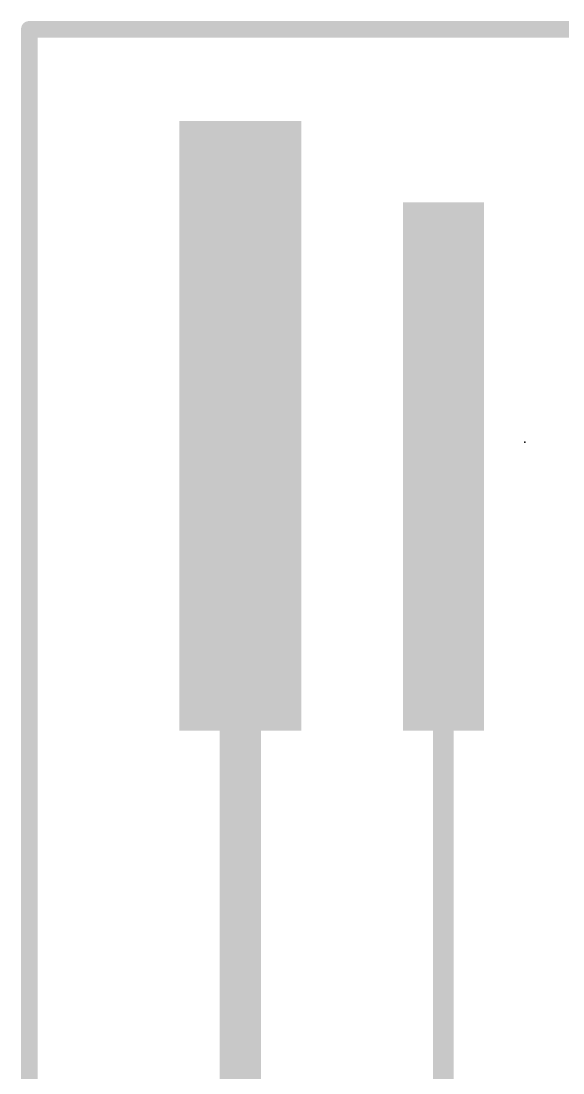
# Model space of a CAD drawing. Extents: x -16.5 to 33.1, y -17.8 to 72.5.
# Drawn here: x 10.31 to 16.98, y 59.55 to 72.49 of the extents above; entities that cross this region are included whole.
import ezdxf

# ---------------------------------------------------------------- set-up
doc = ezdxf.new("R2010")
doc.units = 0
for name, color, linetype in [('1', 22, 'CONTINUOUS'), ('20', 7, 'CONTINUOUS'), ('23', 7, 'CONTINUOUS')]:
    doc.layers.add(name, color=color, linetype=linetype)

# ---------------------------------------------------------------- blocks, each defined once
blk = doc.blocks.new('RECT')
blk.add_solid([(-0.5, -0.5), (0.5, -0.5), (-0.5, 0.5), (0.5, 0.5)])

msp = doc.modelspace()

# ---------------------------------------------------------------- linework, layer by layer
at = {"layer": '1'}
for points, const_width in [([(13.01, 67.51), (13.01, 58.6322)], 0.508), ([(15.51, 67.01), (15.51, 57.15)], 0.254)]:
    msp.add_lwpolyline(points, dxfattribs=dict(at, const_width=const_width))
for points, const_width in [([(13.137, 67.51, 1), (12.883, 67.51)], 0.254), ([(15.5735, 67.01, 1), (15.4465, 67.01)], 0.127)]:
    msp.add_lwpolyline(points, format="xyb", dxfattribs=dict(at, const_width=const_width))
at = {"layer": '20', "const_width": 0.2032}
for points in [[(10.414, 58.42), (10.414, 72.39)], [(10.414, 72.39), (22.606, 72.39)]]:
    msp.add_lwpolyline(points, dxfattribs=at)
at = {"layer": '20', "const_width": 0.1016}
for points in [[(10.4648, 72.39, 1), (10.3632, 72.39)], [(10.414, 72.4408, 1), (10.414, 72.3392)]]:
    msp.add_lwpolyline(points, format="xyb", dxfattribs=at)
at = {"layer": '23'}
msp.add_point((16.51, 67.31), dxfattribs=at)

# ---------------------------------------------------------------- block references
at = {"layer": '1', "xscale": 7.5, "yscale": 1.5, "rotation": 270}
msp.add_blockref('RECT', (13.01, 67.51), dxfattribs=at)
at = {"layer": '1', "xscale": 6.5, "rotation": 270}
msp.add_blockref('RECT', (15.51, 67.01), dxfattribs=at)

doc.saveas('drawing.dxf')
